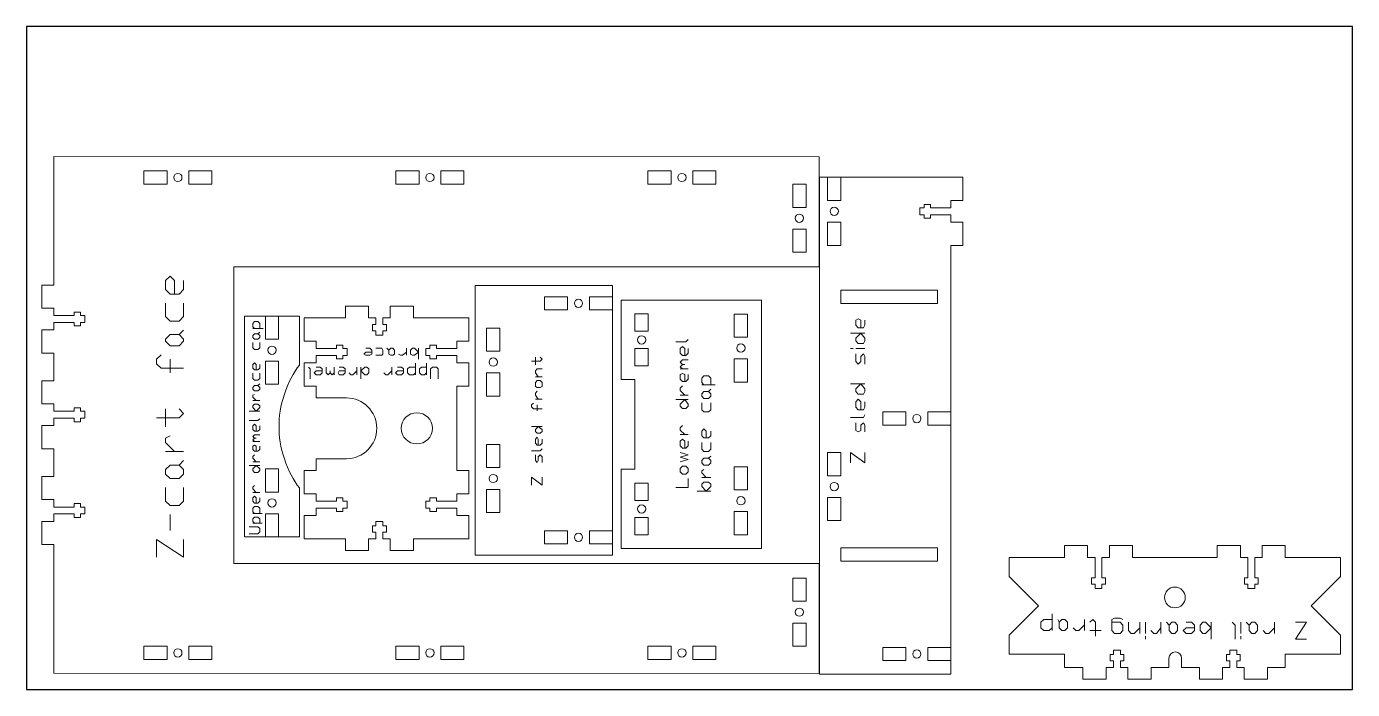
# Model space of a CAD drawing. Header units: inches. Extents: x -12 to 12, y -6 to 6.
import ezdxf

# ---------------------------------------------------------------- set-up
doc = ezdxf.new("R2010")
doc.units = ezdxf.units.IN
doc.layers.get('0').update_dxf_attribs({"linetype": 'CONTINUOUS', "lineweight": 25, "true_color": 0x000000})
doc.layers.add('CUT_SHEET_3', color=179, linetype='CONTINUOUS', true_color=0x131326)

# ---------------------------------------------------------------- blocks, each defined once
blk = doc.blocks.new('BORDER')
for p, q in [((24, 0), (0, 0)), ((0, 0), (0, -12)), ((24, -12), (24, 0)), ((0, -12), (24, -12))]:
    blk.add_line(p, q)
blk = doc.blocks.new('z_cart_plus')
at = {"layer": 'CUT_SHEET_3', "color": 3, "lineweight": 15, "true_color": 0x00ff00}
for p, q in [((0, 0), (2.328, 0)), ((1.983, 0), (1.983, 0)), ((2.328, 0), (2.328, 0.215)), ((2.328, 0.215), (2.748, 0.215)), ((2.748, 0.215), (2.748, 0)), ((2.748, 0), (2.882, 0)), ((2.882, 0), (2.882, -0.368)), ((3.008, -0.368), (3.008, 0)), ((3.008, 0), (3.141, 0)), ((3.141, 0), (3.141, 0.215)), ((3.141, 0.215), (3.561, 0.215)), ((3.561, 0.215), (3.561, 0)), ((3.561, 0), (4.061, 0)), ((4.061, 0), (4.061, 0.215)), ((4.061, 0.215), (4.481, 0.215)), ((4.481, 0.215), (4.481, 0)), ((4.481, 0), (4.614, 0)), ((4.614, 0), (4.614, -0.368)), ((4.74, -0.368), (4.74, 0)), ((4.74, 0), (4.874, 0)), ((4.874, 0), (4.874, 0.215)), ((4.874, 0.215), (5.294, 0.215)), ((5.294, 0.215), (5.294, 0)), ((5.294, 0), (5.793, 0)), ((5.793, 0), (5.793, 0.215)), ((5.793, 0.215), (6.213, 0.215)), ((6.213, 0.215), (6.213, 0)), ((6.213, 0), (6.347, 0)), ((6.347, 0), (6.347, -0.368)), ((6.473, -0.368), (6.473, 0)), ((6.473, 0), (6.607, 0)), ((6.607, 0), (6.607, 0.215)), ((6.607, 0.215), (7.026, 0.215)), ((7.026, 0.215), (7.026, 0)), ((7.026, 0), (9.355, 0)), ((-0.008, -13.856), (0, 0)), ((9.355, 0), (9.347, -13.856)), ((2.882, -0.368), (2.82, -0.368)), ((2.82, -0.368), (2.82, -0.486)), ((3.07, -0.368), (3.008, -0.368)), ((3.07, -0.486), (3.07, -0.368)), ((4.614, -0.368), (4.552, -0.368)), ((4.552, -0.368), (4.552, -0.486)), ((4.802, -0.368), (4.74, -0.368)), ((4.802, -0.486), (4.802, -0.368)), ((6.347, -0.368), (6.285, -0.368)), ((6.285, -0.368), (6.285, -0.486)), ((6.535, -0.368), (6.473, -0.368)), ((6.535, -0.486), (6.535, -0.368)), ((2.82, -0.486), (2.882, -0.486)), ((2.882, -0.486), (2.882, -0.564)), ((2.882, -0.564), (3.008, -0.564)), ((3.008, -0.564), (3.008, -0.486)), ((3.008, -0.486), (3.07, -0.486)), ((4.552, -0.486), (4.614, -0.486)), ((4.614, -0.486), (4.614, -0.564)), ((4.614, -0.564), (4.74, -0.564)), ((4.74, -0.564), (4.74, -0.486)), ((4.74, -0.486), (4.802, -0.486)), ((6.285, -0.486), (6.347, -0.486)), ((6.347, -0.486), (6.347, -0.564)), ((6.347, -0.564), (6.473, -0.564)), ((6.473, -0.564), (6.473, -0.486)), ((6.473, -0.486), (6.535, -0.486)), ((7.357, -3.258), (1.983, -3.258)), ((1.983, -3.258), (1.983, -13.856)), ((7.357, -13.856), (7.357, -3.258)), ((2.466, -3.451), (2.466, -4.449)), ((6.463, -3.451), (2.466, -3.451)), ((6.463, -4.449), (6.463, -3.451)), ((2.433, -5.279), (2.433, -4.533)), ((2.433, -4.533), (2.853, -4.533)), ((2.466, -4.449), (3.353, -4.449)), ((2.853, -4.533), (2.853, -4.748)), ((3.247, -4.748), (3.247, -4.533)), ((3.247, -4.533), (3.666, -4.533)), ((3.666, -4.533), (3.666, -4.748)), ((5.198, -4.748), (5.198, -4.533)), ((5.198, -4.533), (5.618, -4.533)), ((5.576, -4.449), (6.463, -4.449)), ((5.618, -4.533), (5.618, -4.748)), ((6.011, -4.748), (6.011, -4.533)), ((6.011, -4.533), (6.431, -4.533)), ((6.431, -4.533), (6.431, -5.279)), ((2.853, -4.748), (2.987, -4.748)), ((2.987, -4.748), (2.987, -5.116)), ((3.113, -5.116), (3.113, -4.748)), ((3.113, -4.748), (3.247, -4.748)), ((3.666, -4.748), (3.882, -4.748)), ((3.882, -4.748), (3.882, -5.297)), ((4.982, -5.297), (4.982, -4.748)), ((4.982, -4.748), (5.198, -4.748)), ((5.618, -4.748), (5.752, -4.748)), ((5.752, -4.748), (5.752, -5.116)), ((5.877, -5.116), (5.877, -4.748)), ((5.877, -4.748), (6.011, -4.748)), ((2.218, -5.699), (2.218, -5.279)), ((2.218, -5.279), (2.433, -5.279)), ((2.987, -5.116), (2.925, -5.116)), ((2.925, -5.116), (2.925, -5.234)), ((2.925, -5.234), (2.987, -5.234)), ((2.987, -5.234), (2.987, -5.312)), ((3.175, -5.116), (3.113, -5.116)), ((3.113, -5.312), (3.113, -5.234)), ((3.113, -5.234), (3.175, -5.234)), ((3.175, -5.234), (3.175, -5.116)), ((5.752, -5.116), (5.69, -5.116)), ((5.69, -5.116), (5.69, -5.234)), ((5.69, -5.234), (5.752, -5.234)), ((5.752, -5.234), (5.752, -5.312)), ((5.939, -5.116), (5.877, -5.116)), ((5.877, -5.312), (5.877, -5.234)), ((5.877, -5.234), (5.939, -5.234)), ((5.939, -5.234), (5.939, -5.116)), ((6.431, -5.279), (6.646, -5.279)), ((6.646, -5.279), (6.646, -5.699)), ((2.987, -5.312), (3.113, -5.312)), ((5.752, -5.312), (5.877, -5.312)), ((2.433, -5.699), (2.218, -5.699)), ((2.433, -5.832), (2.433, -5.699)), ((6.646, -5.699), (6.431, -5.699)), ((6.431, -5.699), (6.431, -5.832)), ((2.551, -5.832), (2.433, -5.832)), ((2.433, -6.092), (2.433, -5.958)), ((2.433, -5.958), (2.551, -5.958)), ((2.669, -5.77), (2.551, -5.77)), ((2.551, -5.77), (2.551, -5.832)), ((2.551, -5.958), (2.551, -6.02)), ((2.669, -5.832), (2.669, -5.77)), ((2.748, -5.832), (2.669, -5.832)), ((2.669, -6.02), (2.669, -5.958)), ((2.669, -5.958), (2.748, -5.958)), ((2.748, -5.958), (2.748, -5.832)), ((6.195, -5.832), (6.116, -5.832)), ((6.116, -5.832), (6.116, -5.958)), ((6.116, -5.958), (6.195, -5.958)), ((6.313, -5.77), (6.195, -5.77)), ((6.195, -5.77), (6.195, -5.832)), ((6.195, -5.958), (6.195, -6.02)), ((6.313, -5.832), (6.313, -5.77)), ((6.431, -5.832), (6.313, -5.832)), ((6.313, -6.02), (6.313, -5.958)), ((6.313, -5.958), (6.431, -5.958)), ((6.431, -5.958), (6.431, -6.092)), ((2.218, -6.512), (2.218, -6.092)), ((2.218, -6.092), (2.433, -6.092)), ((2.551, -6.02), (2.669, -6.02)), ((6.195, -6.02), (6.313, -6.02)), ((6.431, -6.092), (6.646, -6.092)), ((6.646, -6.092), (6.646, -6.512)), ((2.433, -6.512), (2.218, -6.512)), ((2.433, -7.511), (2.433, -6.512)), ((6.646, -6.512), (6.431, -6.512)), ((6.431, -6.512), (6.431, -7.511)), ((2.987, -6.81), (2.925, -6.81)), ((2.925, -6.81), (2.925, -6.928)), ((2.925, -6.928), (2.987, -6.928)), ((3.113, -6.732), (2.987, -6.732)), ((2.987, -6.732), (2.987, -6.81)), ((2.987, -6.928), (2.987, -7.296)), ((3.113, -6.81), (3.113, -6.732)), ((3.175, -6.81), (3.113, -6.81)), ((3.113, -7.296), (3.113, -6.928)), ((3.113, -6.928), (3.175, -6.928)), ((3.175, -6.928), (3.175, -6.81)), ((5.752, -6.81), (5.69, -6.81)), ((5.69, -6.81), (5.69, -6.928)), ((5.69, -6.928), (5.752, -6.928)), ((5.877, -6.732), (5.752, -6.732)), ((5.752, -6.732), (5.752, -6.81)), ((5.752, -6.928), (5.752, -7.296)), ((5.877, -6.81), (5.877, -6.732)), ((5.939, -6.81), (5.877, -6.81)), ((5.877, -7.296), (5.877, -6.928)), ((5.877, -6.928), (5.939, -6.928)), ((5.939, -6.928), (5.939, -6.81)), ((2.987, -7.296), (2.853, -7.296)), ((2.853, -7.296), (2.853, -7.511)), ((3.247, -7.296), (3.113, -7.296)), ((3.247, -7.511), (3.247, -7.296)), ((5.198, -7.296), (3.666, -7.296)), ((3.666, -7.296), (3.666, -7.511)), ((5.198, -7.511), (5.198, -7.296)), ((5.752, -7.296), (5.618, -7.296)), ((5.618, -7.296), (5.618, -7.511)), ((6.011, -7.296), (5.877, -7.296)), ((6.011, -7.511), (6.011, -7.296)), ((2.139, -10.115), (2.139, -7.63)), ((2.139, -7.63), (7.016, -7.63)), ((2.853, -7.511), (2.433, -7.511)), ((3.666, -7.511), (3.247, -7.511)), ((5.618, -7.511), (5.198, -7.511)), ((6.431, -7.511), (6.011, -7.511)), ((7.016, -7.63), (7.016, -10.115)), ((7.016, -10.115), (2.139, -10.115)), ((3.692, -10.27), (2.254, -10.27)), ((2.254, -10.27), (2.254, -10.519)), ((3.692, -10.519), (3.692, -10.27)), ((6.752, -10.27), (5.314, -10.27)), ((5.314, -10.27), (5.314, -10.519)), ((6.752, -10.52), (6.752, -10.27)), ((2.254, -10.519), (2.254, -10.759)), ((5.314, -10.519), (3.692, -10.519)), ((6.752, -10.759), (6.752, -10.52)), ((2.254, -10.759), (2.254, -12.808)), ((6.752, -12.808), (6.752, -10.759)), ((2.254, -12.808), (6.752, -12.808)), ((1.983, -13.856), (-0.008, -13.856)), ((9.347, -13.856), (7.357, -13.856))]:
    blk.add_line(p, q, dxfattribs=at)
at = {"layer": 'CUT_SHEET_3', "color": 1, "lineweight": 15, "true_color": 0xff0000}
for p, q in [((0.247, -1.63), (0.487, -1.63)), ((0.247, -2.05), (0.247, -1.63)), ((0.487, -1.63), (0.487, -2.05)), ((9.092, -1.63), (8.852, -1.63)), ((8.852, -1.63), (8.852, -2.05)), ((9.092, -2.05), (9.092, -1.63)), ((0.487, -2.05), (0.247, -2.05)), ((8.852, -2.05), (9.092, -2.05)), ((0.247, -2.443), (0.487, -2.443)), ((0.247, -2.863), (0.247, -2.443)), ((0.487, -2.443), (0.487, -2.863)), ((9.092, -2.443), (8.852, -2.443)), ((8.852, -2.443), (8.852, -2.863)), ((9.092, -2.863), (9.092, -2.443)), ((0.487, -2.863), (0.247, -2.863)), ((8.852, -2.863), (9.092, -2.863)), ((2.466, -3.83), (2.886, -3.83)), ((2.466, -4.07), (2.466, -3.83)), ((2.886, -3.83), (2.886, -4.07)), ((3.279, -3.83), (3.699, -3.83)), ((3.279, -4.07), (3.279, -3.83)), ((3.699, -3.83), (3.699, -4.07)), ((5.23, -3.83), (5.649, -3.83)), ((5.23, -4.07), (5.23, -3.83)), ((5.649, -3.83), (5.649, -4.07)), ((6.043, -3.83), (6.463, -3.83)), ((6.043, -4.07), (6.043, -3.83)), ((6.463, -3.83), (6.463, -4.07)), ((2.886, -4.07), (2.466, -4.07)), ((3.699, -4.07), (3.279, -4.07)), ((5.649, -4.07), (5.23, -4.07)), ((6.463, -4.07), (6.043, -4.07)), ((0.487, -6.192), (0.247, -6.192)), ((0.247, -6.192), (0.247, -6.611)), ((0.487, -6.611), (0.487, -6.192)), ((8.852, -6.611), (8.852, -6.192)), ((8.852, -6.192), (9.092, -6.192)), ((9.092, -6.192), (9.092, -6.611)), ((4.432, -6.29), (4.432, -6.29)), ((0.247, -6.611), (0.487, -6.611)), ((4.15, -6.572), (4.15, -6.572)), ((9.092, -6.611), (8.852, -6.611)), ((4.432, -6.854), (4.432, -6.854)), ((0.487, -7.005), (0.247, -7.005)), ((0.247, -7.005), (0.247, -7.425)), ((0.487, -7.425), (0.487, -7.005)), ((8.852, -7.425), (8.852, -7.005)), ((8.852, -7.005), (9.092, -7.005)), ((9.092, -7.005), (9.092, -7.425)), ((0.247, -7.425), (0.487, -7.425)), ((9.092, -7.425), (8.852, -7.425)), ((2.907, -8.075), (2.907, -7.835)), ((2.907, -7.835), (3.327, -7.835)), ((3.327, -7.835), (3.327, -8.075)), ((3.721, -8.075), (3.721, -7.835)), ((3.721, -7.835), (4.14, -7.835)), ((4.14, -7.835), (4.14, -8.075)), ((5.014, -8.075), (5.014, -7.835)), ((5.014, -7.835), (5.434, -7.835)), ((5.434, -7.835), (5.434, -8.075)), ((5.828, -8.075), (5.828, -7.835)), ((5.828, -7.835), (6.247, -7.835)), ((6.247, -7.835), (6.247, -8.075)), ((3.327, -8.075), (2.907, -8.075)), ((4.14, -8.075), (3.721, -8.075)), ((5.434, -8.075), (5.014, -8.075)), ((6.247, -8.075), (5.828, -8.075)), ((2.339, -9.301), (2.339, -8.881)), ((2.339, -8.881), (2.579, -8.881)), ((2.579, -8.881), (2.579, -9.301)), ((6.576, -9.301), (6.576, -8.881)), ((6.576, -8.881), (6.815, -8.881)), ((6.815, -8.881), (6.815, -9.301)), ((2.579, -9.301), (2.339, -9.301)), ((6.815, -9.301), (6.576, -9.301)), ((2.339, -10.114), (2.339, -9.694)), ((2.339, -9.694), (2.579, -9.694)), ((2.579, -9.694), (2.579, -10.114)), ((6.576, -10.114), (6.576, -9.694)), ((6.576, -9.694), (6.815, -9.694)), ((6.815, -9.694), (6.815, -10.114)), ((2.579, -10.114), (2.339, -10.114)), ((6.815, -10.114), (6.576, -10.114)), ((0.487, -10.753), (0.247, -10.753)), ((0.247, -10.753), (0.247, -11.173)), ((0.487, -11.173), (0.487, -10.753)), ((8.852, -11.173), (8.852, -10.753)), ((8.852, -10.753), (9.092, -10.753)), ((9.092, -10.753), (9.092, -11.173)), ((0.247, -11.173), (0.487, -11.173)), ((9.092, -11.173), (8.852, -11.173)), ((0.487, -11.566), (0.247, -11.566)), ((0.247, -11.566), (0.247, -11.986)), ((0.487, -11.986), (0.487, -11.566)), ((8.852, -11.986), (8.852, -11.566)), ((8.852, -11.566), (9.092, -11.566)), ((9.092, -11.566), (9.092, -11.986)), ((0.247, -11.986), (0.487, -11.986)), ((9.092, -11.986), (8.852, -11.986)), ((2.505, -12.318), (2.925, -12.318)), ((2.505, -12.558), (2.505, -12.318)), ((2.925, -12.318), (2.925, -12.558)), ((3.318, -12.318), (3.738, -12.318)), ((3.318, -12.558), (3.318, -12.318)), ((3.738, -12.318), (3.738, -12.558)), ((5.268, -12.318), (5.688, -12.318)), ((5.268, -12.558), (5.268, -12.318)), ((5.688, -12.318), (5.688, -12.558)), ((6.081, -12.318), (6.501, -12.318)), ((6.081, -12.558), (6.081, -12.318)), ((6.501, -12.318), (6.501, -12.558)), ((2.925, -12.558), (2.505, -12.558)), ((3.738, -12.558), (3.318, -12.558)), ((5.688, -12.558), (5.268, -12.558)), ((6.501, -12.558), (6.081, -12.558)), ((0.488, -13.616), (0.488, -13.376)), ((0.488, -13.376), (0.908, -13.376)), ((0.908, -13.376), (0.908, -13.616)), ((1.301, -13.616), (1.301, -13.376)), ((1.301, -13.376), (1.721, -13.376)), ((1.721, -13.376), (1.721, -13.616)), ((8.038, -13.376), (7.618, -13.376)), ((7.618, -13.376), (7.618, -13.616)), ((8.038, -13.616), (8.038, -13.376)), ((8.851, -13.376), (8.431, -13.376)), ((8.431, -13.376), (8.431, -13.616)), ((8.851, -13.616), (8.851, -13.376)), ((0.908, -13.616), (0.488, -13.616)), ((1.721, -13.616), (1.301, -13.616)), ((7.618, -13.616), (8.038, -13.616)), ((8.431, -13.616), (8.851, -13.616))]:
    blk.add_line(p, q, dxfattribs=at)
at = {"layer": 'CUT_SHEET_3', "color": 7, "lineweight": 15, "true_color": 0xffffff}
for p, q in [((2.097, -1.861), (2.422, -1.861)), ((2.422, -1.861), (2.097, -2.35)), ((4.622, -1.861), (4.622, -2.269)), ((5.599, -1.861), (5.518, -1.943)), ((5.681, -1.861), (5.599, -1.861)), ((5.762, -1.943), (5.681, -1.861)), ((2.585, -2.106), (2.871, -2.106)), ((3.115, -2.024), (3.033, -2.106)), ((3.033, -2.106), (3.033, -2.269)), ((3.359, -2.024), (3.115, -2.024)), ((3.522, -2.106), (3.604, -2.024)), ((3.522, -2.269), (3.522, -2.106)), ((3.604, -2.024), (3.685, -2.024)), ((3.685, -2.024), (3.766, -2.106)), ((3.766, -2.106), (3.766, -2.269)), ((4.011, -2.187), (4.174, -2.024)), ((4.011, -2.35), (4.011, -2.024)), ((4.174, -2.024), (4.255, -2.024)), ((4.255, -2.024), (4.296, -2.106)), ((4.459, -2.024), (4.785, -2.024)), ((5.436, -2.106), (5.681, -2.106)), ((5.518, -1.943), (5.518, -2.35)), ((5.925, -2.106), (6.007, -2.024)), ((5.925, -2.269), (5.925, -2.106)), ((6.007, -2.024), (6.047, -2.024)), ((6.047, -2.024), (6.129, -2.106)), ((6.129, -2.106), (6.129, -2.269)), ((6.454, -2.024), (6.373, -2.106)), ((6.373, -2.106), (6.373, -2.269)), ((6.699, -2.024), (6.454, -2.024)), ((6.943, -2.024), (6.862, -2.106)), ((6.862, -2.106), (6.862, -2.269)), ((7.106, -2.024), (6.943, -2.024)), ((7.188, -2.106), (7.106, -2.024)), ((7.106, -2.187), (7.188, -2.106)), ((2.097, -2.35), (2.422, -2.35)), ((3.033, -2.269), (3.115, -2.35)), ((3.115, -2.35), (3.359, -2.35)), ((3.604, -2.35), (3.522, -2.269)), ((3.685, -2.35), (3.604, -2.35)), ((3.766, -2.269), (3.685, -2.35)), ((3.766, -2.269), (3.848, -2.35)), ((4.622, -2.269), (4.703, -2.35)), ((4.703, -2.35), (4.785, -2.269)), ((6.007, -2.35), (5.925, -2.269)), ((6.047, -2.35), (6.007, -2.35)), ((6.129, -2.269), (6.047, -2.35)), ((6.129, -2.269), (6.21, -2.35)), ((6.373, -2.269), (6.454, -2.35)), ((6.454, -2.35), (6.699, -2.35)), ((6.862, -2.187), (7.106, -2.187)), ((6.862, -2.269), (6.943, -2.35)), ((6.943, -2.35), (7.106, -2.35)), ((2.525, -3.537), (2.525, -3.696)), ((2.651, -3.696), (2.651, -3.537)), ((3.762, -3.537), (3.762, -3.728)), ((4.571, -3.537), (4.571, -3.696)), ((4.745, -3.728), (4.745, -3.537)), ((2.525, -3.696), (2.556, -3.728)), ((2.556, -3.728), (2.62, -3.728)), ((2.62, -3.728), (2.651, -3.696)), ((2.715, -3.632), (2.747, -3.601)), ((2.715, -3.775), (2.715, -3.601)), ((2.794, -3.728), (2.715, -3.728)), ((2.747, -3.601), (2.794, -3.601)), ((2.794, -3.601), (2.826, -3.632)), ((2.826, -3.696), (2.794, -3.728)), ((2.826, -3.632), (2.826, -3.696)), ((2.889, -3.632), (2.921, -3.601)), ((2.889, -3.775), (2.889, -3.601)), ((2.985, -3.728), (2.889, -3.728)), ((2.921, -3.601), (2.985, -3.601)), ((2.985, -3.601), (3.016, -3.632)), ((3.016, -3.696), (2.985, -3.728)), ((3.016, -3.632), (3.016, -3.696)), ((3.112, -3.601), (3.08, -3.632)), ((3.08, -3.632), (3.08, -3.696)), ((3.08, -3.664), (3.175, -3.664)), ((3.08, -3.696), (3.112, -3.728)), ((3.175, -3.601), (3.112, -3.601)), ((3.112, -3.728), (3.175, -3.728)), ((3.207, -3.632), (3.175, -3.601)), ((3.175, -3.664), (3.207, -3.632)), ((3.27, -3.664), (3.334, -3.601)), ((3.27, -3.728), (3.27, -3.601)), ((3.334, -3.601), (3.365, -3.601)), ((3.365, -3.601), (3.397, -3.632)), ((3.635, -3.632), (3.667, -3.601)), ((3.635, -3.696), (3.635, -3.632)), ((3.667, -3.728), (3.635, -3.696)), ((3.667, -3.601), (3.699, -3.601)), ((3.699, -3.728), (3.667, -3.728)), ((3.699, -3.601), (3.762, -3.664)), ((3.762, -3.664), (3.699, -3.728)), ((3.826, -3.664), (3.889, -3.601)), ((3.826, -3.728), (3.826, -3.601)), ((3.889, -3.601), (3.921, -3.601)), ((3.921, -3.601), (3.953, -3.632)), ((4.048, -3.601), (4.016, -3.632)), ((4.016, -3.632), (4.016, -3.696)), ((4.016, -3.664), (4.111, -3.664)), ((4.016, -3.696), (4.048, -3.728)), ((4.111, -3.601), (4.048, -3.601)), ((4.048, -3.728), (4.111, -3.728)), ((4.127, -3.632), (4.111, -3.601)), ((4.111, -3.664), (4.127, -3.632)), ((4.191, -3.632), (4.222, -3.601)), ((4.191, -3.728), (4.191, -3.601)), ((4.222, -3.601), (4.254, -3.632)), ((4.254, -3.632), (4.286, -3.601)), ((4.254, -3.632), (4.254, -3.664)), ((4.286, -3.601), (4.317, -3.632)), ((4.317, -3.632), (4.317, -3.728)), ((4.413, -3.601), (4.381, -3.632)), ((4.381, -3.632), (4.381, -3.696)), ((4.381, -3.664), (4.476, -3.664)), ((4.381, -3.696), (4.413, -3.728)), ((4.476, -3.601), (4.413, -3.601)), ((4.413, -3.728), (4.476, -3.728)), ((4.508, -3.632), (4.476, -3.601)), ((4.476, -3.664), (4.508, -3.632)), ((4.571, -3.696), (4.603, -3.728)), ((4.745, -3.664), (4.809, -3.601)), ((4.809, -3.728), (4.745, -3.664)), ((4.809, -3.601), (4.841, -3.601)), ((4.841, -3.728), (4.809, -3.728)), ((4.841, -3.601), (4.872, -3.632)), ((4.872, -3.696), (4.841, -3.728)), ((4.872, -3.632), (4.872, -3.696)), ((4.936, -3.664), (4.999, -3.601)), ((4.936, -3.728), (4.936, -3.601)), ((4.999, -3.601), (5.031, -3.601)), ((5.031, -3.601), (5.047, -3.632)), ((5.11, -3.632), (5.142, -3.601)), ((5.11, -3.696), (5.11, -3.632)), ((5.142, -3.728), (5.11, -3.696)), ((5.142, -3.601), (5.174, -3.601)), ((5.174, -3.728), (5.142, -3.728)), ((5.174, -3.601), (5.205, -3.632)), ((5.205, -3.696), (5.174, -3.728)), ((5.205, -3.632), (5.205, -3.696)), ((5.205, -3.696), (5.237, -3.728)), ((5.332, -3.601), (5.301, -3.632)), ((5.301, -3.632), (5.301, -3.696)), ((5.301, -3.696), (5.332, -3.728)), ((5.428, -3.601), (5.332, -3.601)), ((5.332, -3.728), (5.428, -3.728)), ((5.523, -3.601), (5.491, -3.632)), ((5.491, -3.632), (5.491, -3.696)), ((5.491, -3.664), (5.586, -3.664)), ((5.491, -3.696), (5.523, -3.728)), ((5.586, -3.601), (5.523, -3.601)), ((5.523, -3.728), (5.586, -3.728)), ((5.618, -3.632), (5.586, -3.601)), ((5.586, -3.664), (5.618, -3.632)), ((5.888, -3.601), (5.856, -3.632)), ((5.856, -3.632), (5.856, -3.696)), ((5.856, -3.696), (5.888, -3.728)), ((5.983, -3.601), (5.888, -3.601)), ((5.888, -3.728), (5.983, -3.728)), ((6.046, -3.632), (6.078, -3.601)), ((6.046, -3.696), (6.046, -3.632)), ((6.078, -3.728), (6.046, -3.696)), ((6.078, -3.601), (6.11, -3.601)), ((6.11, -3.728), (6.078, -3.728)), ((6.11, -3.601), (6.142, -3.632)), ((6.142, -3.696), (6.11, -3.728)), ((6.142, -3.632), (6.142, -3.696)), ((6.142, -3.696), (6.173, -3.728)), ((6.237, -3.632), (6.268, -3.601)), ((6.237, -3.791), (6.237, -3.601)), ((6.332, -3.728), (6.237, -3.728)), ((6.268, -3.601), (6.332, -3.601)), ((6.332, -3.601), (6.364, -3.632)), ((6.364, -3.696), (6.332, -3.728)), ((6.364, -3.632), (6.364, -3.696)), ((5.326, -4.644), (5.506, -4.644)), ((5.434, -4.716), (5.398, -4.752)), ((5.398, -4.752), (5.398, -4.824)), ((5.47, -4.752), (5.434, -4.716)), ((5.47, -4.86), (5.47, -4.752)), ((5.506, -4.644), (5.541, -4.608)), ((5.541, -4.824), (5.541, -4.752)), ((5.398, -4.824), (5.434, -4.86)), ((5.398, -4.968), (5.434, -4.932)), ((5.434, -5.003), (5.398, -4.968)), ((5.398, -5.039), (5.434, -5.003)), ((5.434, -5.075), (5.398, -5.039)), ((5.434, -4.86), (5.506, -4.86)), ((5.434, -4.932), (5.541, -4.932)), ((5.434, -5.003), (5.47, -5.003)), ((5.506, -4.86), (5.541, -4.824)), ((5.541, -5.075), (5.398, -5.075)), ((5.434, -5.147), (5.398, -5.165)), ((5.398, -5.165), (5.398, -5.237)), ((5.398, -5.237), (5.434, -5.273)), ((5.47, -5.165), (5.434, -5.147)), ((5.434, -5.273), (5.506, -5.273)), ((5.47, -5.273), (5.47, -5.165)), ((5.506, -5.273), (5.541, -5.237)), ((5.541, -5.237), (5.541, -5.165)), ((5.398, -5.38), (5.434, -5.345)), ((5.398, -5.416), (5.398, -5.38)), ((5.47, -5.488), (5.398, -5.416)), ((5.541, -5.488), (5.398, -5.488)), ((5.326, -5.56), (5.541, -5.56)), ((5.398, -5.632), (5.47, -5.56)), ((5.398, -5.668), (5.398, -5.632)), ((5.434, -5.704), (5.398, -5.668)), ((5.506, -5.704), (5.434, -5.704)), ((5.47, -5.56), (5.541, -5.632)), ((5.541, -5.668), (5.506, -5.704)), ((5.541, -5.632), (5.541, -5.668)), ((5.775, -5.614), (5.757, -5.65)), ((5.757, -5.65), (5.757, -5.722)), ((5.757, -5.722), (5.775, -5.758)), ((5.811, -5.65), (5.775, -5.614)), ((5.775, -5.758), (5.847, -5.758)), ((5.811, -5.758), (5.811, -5.65)), ((5.847, -5.758), (5.883, -5.722)), ((5.883, -5.722), (5.883, -5.65)), ((5.398, -6.009), (5.434, -5.973)), ((5.757, -5.829), (5.757, -5.937)), ((5.757, -5.937), (5.775, -5.955)), ((5.775, -5.955), (5.847, -5.955)), ((5.847, -5.955), (5.883, -5.937)), ((5.883, -5.937), (5.883, -5.829)), ((5.398, -6.045), (5.398, -6.009)), ((5.47, -6.117), (5.398, -6.045)), ((5.541, -6.117), (5.398, -6.117)), ((5.434, -6.188), (5.398, -6.224)), ((5.398, -6.224), (5.398, -6.296)), ((5.47, -6.224), (5.434, -6.188)), ((5.47, -6.332), (5.47, -6.224)), ((5.541, -6.296), (5.541, -6.224)), ((5.757, -6.099), (5.775, -6.063)), ((5.757, -6.135), (5.757, -6.099)), ((5.775, -6.17), (5.757, -6.135)), ((5.775, -6.063), (5.847, -6.063)), ((5.847, -6.17), (5.775, -6.17)), ((5.847, -6.063), (5.883, -6.027)), ((5.847, -6.063), (5.883, -6.099)), ((5.883, -6.135), (5.847, -6.17)), ((5.883, -6.099), (5.883, -6.135)), ((5.398, -6.296), (5.434, -6.332)), ((5.398, -6.44), (5.434, -6.404)), ((5.398, -6.512), (5.398, -6.44)), ((5.434, -6.332), (5.506, -6.332)), ((5.434, -6.404), (5.506, -6.404)), ((5.506, -6.332), (5.541, -6.296)), ((5.506, -6.404), (5.541, -6.44)), ((5.541, -6.44), (5.541, -6.548)), ((5.757, -6.278), (5.775, -6.242)), ((5.757, -6.314), (5.757, -6.278)), ((5.811, -6.386), (5.757, -6.314)), ((5.883, -6.386), (5.757, -6.386)), ((5.757, -6.494), (5.775, -6.458)), ((5.775, -6.458), (5.847, -6.458)), ((5.847, -6.458), (5.883, -6.494)), ((5.434, -6.548), (5.398, -6.512)), ((5.613, -6.548), (5.398, -6.548)), ((5.398, -6.655), (5.434, -6.619)), ((5.398, -6.709), (5.398, -6.655)), ((5.434, -6.745), (5.398, -6.709)), ((5.434, -6.619), (5.506, -6.619)), ((5.506, -6.619), (5.541, -6.655)), ((5.541, -6.655), (5.541, -6.745)), ((5.883, -6.601), (5.685, -6.601)), ((5.757, -6.53), (5.757, -6.494)), ((5.811, -6.601), (5.757, -6.53)), ((5.883, -6.53), (5.811, -6.601)), ((5.883, -6.494), (5.883, -6.53)), ((5.506, -6.817), (5.326, -6.817)), ((5.613, -6.745), (5.398, -6.745)), ((5.541, -6.853), (5.506, -6.817)), ((5.506, -6.96), (5.541, -6.925)), ((5.541, -6.925), (5.541, -6.853)), ((5.326, -6.96), (5.506, -6.96)), ((3.406, -8.646), (3.547, -8.646)), ((3.547, -8.646), (3.406, -8.841)), ((3.406, -8.841), (3.547, -8.841)), ((3.812, -8.752), (3.847, -8.717)), ((3.847, -8.77), (3.812, -8.752)), ((3.812, -8.841), (3.918, -8.841)), ((3.847, -8.717), (3.953, -8.717)), ((3.918, -8.77), (3.847, -8.77)), ((3.953, -8.805), (3.918, -8.77)), ((3.918, -8.841), (3.953, -8.805)), ((4.024, -8.646), (4.024, -8.805)), ((4.024, -8.805), (4.059, -8.841)), ((4.165, -8.717), (4.13, -8.752)), ((4.13, -8.752), (4.13, -8.805)), ((4.13, -8.77), (4.236, -8.77)), ((4.13, -8.805), (4.165, -8.841)), ((4.236, -8.717), (4.165, -8.717)), ((4.165, -8.841), (4.236, -8.841)), ((4.271, -8.752), (4.236, -8.717)), ((4.236, -8.77), (4.271, -8.752)), ((4.342, -8.752), (4.377, -8.717)), ((4.342, -8.805), (4.342, -8.752)), ((4.377, -8.841), (4.342, -8.805)), ((4.377, -8.717), (4.413, -8.717)), ((4.413, -8.841), (4.377, -8.841)), ((4.413, -8.717), (4.466, -8.77)), ((4.466, -8.77), (4.413, -8.841)), ((4.466, -8.646), (4.466, -8.841)), ((4.749, -8.752), (4.855, -8.752)), ((4.819, -8.646), (4.784, -8.682)), ((4.784, -8.682), (4.784, -8.841)), ((4.855, -8.646), (4.819, -8.646)), ((4.89, -8.682), (4.855, -8.646)), ((4.961, -8.77), (5.031, -8.717)), ((4.961, -8.841), (4.961, -8.717)), ((5.031, -8.717), (5.067, -8.717)), ((5.067, -8.717), (5.102, -8.752)), ((5.173, -8.752), (5.19, -8.717)), ((5.173, -8.805), (5.173, -8.752)), ((5.19, -8.841), (5.173, -8.805)), ((5.19, -8.717), (5.261, -8.717)), ((5.261, -8.841), (5.19, -8.841)), ((5.261, -8.717), (5.296, -8.752)), ((5.296, -8.805), (5.261, -8.841)), ((5.296, -8.752), (5.296, -8.805)), ((5.367, -8.77), (5.438, -8.717)), ((5.367, -8.841), (5.367, -8.717)), ((5.438, -8.717), (5.473, -8.717)), ((5.473, -8.717), (5.508, -8.752)), ((5.508, -8.752), (5.508, -8.841)), ((5.579, -8.717), (5.72, -8.717)), ((5.65, -8.646), (5.65, -8.805)), ((5.65, -8.805), (5.685, -8.841)), ((5.685, -8.841), (5.72, -8.805)), ((3.358, -11.257), (3.358, -11.482)), ((4.954, -11.257), (4.954, -11.482)), ((5.997, -11.257), (5.997, -11.441)), ((3.358, -11.482), (3.521, -11.482)), ((3.603, -11.38), (3.644, -11.339)), ((3.603, -11.441), (3.603, -11.38)), ((3.644, -11.482), (3.603, -11.441)), ((3.644, -11.339), (3.706, -11.339)), ((3.706, -11.482), (3.644, -11.482)), ((3.706, -11.339), (3.746, -11.38)), ((3.746, -11.441), (3.706, -11.482)), ((3.746, -11.38), (3.746, -11.441)), ((3.828, -11.339), (3.869, -11.482)), ((3.869, -11.482), (3.91, -11.339)), ((3.91, -11.339), (3.951, -11.482)), ((3.951, -11.482), (3.992, -11.339)), ((4.115, -11.339), (4.074, -11.38)), ((4.074, -11.38), (4.074, -11.441)), ((4.074, -11.421), (4.197, -11.421)), ((4.074, -11.441), (4.115, -11.482)), ((4.197, -11.339), (4.115, -11.339)), ((4.115, -11.482), (4.197, -11.482)), ((4.237, -11.38), (4.197, -11.339)), ((4.197, -11.421), (4.237, -11.38)), ((4.319, -11.421), (4.401, -11.339)), ((4.319, -11.482), (4.319, -11.339)), ((4.401, -11.339), (4.442, -11.339)), ((4.442, -11.339), (4.483, -11.38)), ((4.79, -11.38), (4.831, -11.339)), ((4.79, -11.441), (4.79, -11.38)), ((4.831, -11.482), (4.79, -11.441)), ((4.831, -11.339), (4.872, -11.339)), ((4.872, -11.482), (4.831, -11.482)), ((4.872, -11.339), (4.954, -11.421)), ((4.954, -11.421), (4.872, -11.482)), ((5.035, -11.421), (5.117, -11.339)), ((5.035, -11.482), (5.035, -11.339)), ((5.117, -11.339), (5.158, -11.339)), ((5.158, -11.339), (5.199, -11.38)), ((5.322, -11.339), (5.281, -11.38)), ((5.281, -11.38), (5.281, -11.441)), ((5.281, -11.421), (5.404, -11.421)), ((5.281, -11.441), (5.322, -11.482)), ((5.404, -11.339), (5.322, -11.339)), ((5.322, -11.482), (5.404, -11.482)), ((5.424, -11.38), (5.404, -11.339)), ((5.404, -11.421), (5.424, -11.38)), ((5.506, -11.38), (5.547, -11.339)), ((5.506, -11.482), (5.506, -11.339)), ((5.547, -11.339), (5.588, -11.38)), ((5.588, -11.38), (5.629, -11.339)), ((5.588, -11.38), (5.588, -11.421)), ((5.629, -11.339), (5.67, -11.38)), ((5.67, -11.38), (5.67, -11.482)), ((5.792, -11.339), (5.751, -11.38)), ((5.751, -11.38), (5.751, -11.441)), ((5.751, -11.421), (5.874, -11.421)), ((5.751, -11.441), (5.792, -11.482)), ((5.874, -11.339), (5.792, -11.339)), ((5.792, -11.482), (5.874, -11.482)), ((5.915, -11.38), (5.874, -11.339)), ((5.874, -11.421), (5.915, -11.38)), ((5.997, -11.441), (6.038, -11.482)), ((3.296, -11.891), (3.296, -11.646)), ((3.296, -11.81), (3.378, -11.728)), ((3.378, -11.728), (3.419, -11.728)), ((3.419, -11.728), (3.46, -11.769)), ((3.542, -11.81), (3.624, -11.728)), ((3.542, -11.891), (3.542, -11.728)), ((3.624, -11.728), (3.665, -11.728)), ((3.665, -11.728), (3.685, -11.769)), ((3.767, -11.769), (3.808, -11.728)), ((3.808, -11.728), (3.849, -11.728)), ((3.849, -11.728), (3.89, -11.769)), ((4.053, -11.728), (4.012, -11.769)), ((4.176, -11.728), (4.053, -11.728)), ((4.299, -11.728), (4.258, -11.769)), ((4.381, -11.728), (4.299, -11.728)), ((4.422, -11.769), (4.381, -11.728)), ((4.769, -11.728), (4.728, -11.769)), ((4.892, -11.728), (4.769, -11.728)), ((4.974, -11.769), (5.015, -11.728)), ((5.015, -11.728), (5.056, -11.728)), ((5.056, -11.728), (5.097, -11.769)), ((5.219, -11.769), (5.26, -11.728)), ((5.219, -11.973), (5.219, -11.728)), ((5.26, -11.728), (5.342, -11.728)), ((5.342, -11.728), (5.383, -11.769)), ((3.378, -11.891), (3.296, -11.81)), ((3.419, -11.891), (3.378, -11.891)), ((3.46, -11.851), (3.419, -11.891)), ((3.46, -11.769), (3.46, -11.851)), ((3.767, -11.851), (3.767, -11.769)), ((3.808, -11.891), (3.767, -11.851)), ((3.849, -11.891), (3.808, -11.891)), ((3.89, -11.851), (3.849, -11.891)), ((3.89, -11.769), (3.89, -11.851)), ((3.89, -11.851), (3.931, -11.891)), ((4.012, -11.769), (4.012, -11.851)), ((4.012, -11.851), (4.053, -11.891)), ((4.053, -11.891), (4.176, -11.891)), ((4.258, -11.769), (4.258, -11.851)), ((4.258, -11.81), (4.381, -11.81)), ((4.258, -11.851), (4.299, -11.891)), ((4.299, -11.891), (4.381, -11.891)), ((4.381, -11.81), (4.422, -11.769)), ((4.728, -11.769), (4.728, -11.851)), ((4.728, -11.851), (4.769, -11.891)), ((4.769, -11.891), (4.892, -11.891)), ((4.974, -11.851), (4.974, -11.769)), ((5.015, -11.891), (4.974, -11.851)), ((5.056, -11.891), (5.015, -11.891)), ((5.097, -11.851), (5.056, -11.891)), ((5.097, -11.769), (5.097, -11.851)), ((5.097, -11.851), (5.138, -11.891)), ((5.342, -11.891), (5.219, -11.891)), ((5.383, -11.851), (5.342, -11.891)), ((5.383, -11.769), (5.383, -11.851))]:
    blk.add_line(p, q, dxfattribs=at)
at = {"layer": 'CUT_SHEET_3', "color": 240, "lineweight": 15, "true_color": 0xff003f}
for p, q in [((2.818, -10.519), (2.504, -10.519)), ((2.504, -10.519), (2.504, -10.759)), ((2.818, -10.759), (2.818, -10.519)), ((3.442, -10.519), (3.128, -10.519)), ((3.128, -10.519), (3.128, -10.759)), ((3.442, -10.759), (3.442, -10.519)), ((5.564, -10.519), (5.878, -10.519)), ((5.564, -10.759), (5.564, -10.519)), ((5.878, -10.519), (5.878, -10.759)), ((6.188, -10.519), (6.502, -10.519)), ((6.188, -10.759), (6.188, -10.519)), ((6.502, -10.519), (6.502, -10.759)), ((2.504, -10.759), (2.818, -10.759)), ((2.973, -10.715), (2.973, -10.715)), ((3.128, -10.759), (3.442, -10.759)), ((5.878, -10.759), (5.564, -10.759)), ((6.033, -10.565), (6.033, -10.565)), ((6.108, -10.64), (6.108, -10.64)), ((6.502, -10.759), (6.188, -10.759))]:
    blk.add_line(p, q, dxfattribs=at)
at = {"layer": 'CUT_SHEET_3', "color": 1, "lineweight": 15, "true_color": 0xff0000}
for points in [[(0.367, -2.171), (0.326, -2.171), (0.292, -2.205), (0.292, -2.246)], [(0.292, -2.246), (0.292, -2.288), (0.326, -2.321), (0.367, -2.321)], [(0.442, -2.246), (0.442, -2.205), (0.408, -2.171), (0.367, -2.171)], [(0.367, -2.321), (0.408, -2.321), (0.442, -2.288), (0.442, -2.246)], [(8.972, -2.171), (8.931, -2.171), (8.897, -2.205), (8.897, -2.246)], [(8.897, -2.246), (8.897, -2.288), (8.931, -2.321), (8.972, -2.321)], [(9.047, -2.246), (9.047, -2.205), (9.014, -2.171), (8.972, -2.171)], [(8.972, -2.321), (9.014, -2.321), (9.047, -2.288), (9.047, -2.246)], [(3.083, -3.875), (3.041, -3.875), (3.008, -3.909), (3.008, -3.95)], [(3.008, -3.95), (3.008, -3.992), (3.041, -4.025), (3.083, -4.025)], [(3.158, -3.95), (3.158, -3.909), (3.124, -3.875), (3.083, -3.875)], [(3.083, -4.025), (3.124, -4.025), (3.158, -3.992), (3.158, -3.95)], [(5.846, -3.875), (5.805, -3.875), (5.771, -3.909), (5.771, -3.95)], [(5.771, -3.95), (5.771, -3.992), (5.805, -4.025), (5.846, -4.025)], [(5.921, -3.95), (5.921, -3.909), (5.887, -3.875), (5.846, -3.875)], [(5.846, -4.025), (5.887, -4.025), (5.921, -3.992), (5.921, -3.95)], [(4.432, -6.29), (4.277, -6.29), (4.15, -6.416), (4.15, -6.572)], [(4.714, -6.572), (4.714, -6.416), (4.588, -6.29), (4.432, -6.29)], [(4.15, -6.572), (4.15, -6.727), (4.276, -6.854), (4.432, -6.854)], [(4.432, -6.854), (4.588, -6.854), (4.714, -6.727), (4.714, -6.572)], [(4.714, -6.572), (4.714, -6.572), (4.714, -6.572), (4.714, -6.572)], [(0.367, -6.733), (0.326, -6.733), (0.292, -6.767), (0.292, -6.808)], [(0.292, -6.808), (0.292, -6.849), (0.326, -6.883), (0.367, -6.883)], [(0.442, -6.808), (0.442, -6.767), (0.408, -6.733), (0.367, -6.733)], [(0.367, -6.883), (0.408, -6.883), (0.442, -6.849), (0.442, -6.808)], [(8.972, -6.733), (8.931, -6.733), (8.897, -6.767), (8.897, -6.808)], [(8.897, -6.808), (8.897, -6.849), (8.931, -6.883), (8.972, -6.883)], [(9.047, -6.808), (9.047, -6.767), (9.014, -6.733), (8.972, -6.733)], [(8.972, -6.883), (9.014, -6.883), (9.047, -6.849), (9.047, -6.808)], [(3.524, -7.88), (3.483, -7.88), (3.449, -7.913), (3.449, -7.955)], [(3.599, -7.955), (3.599, -7.913), (3.565, -7.88), (3.524, -7.88)], [(5.631, -7.88), (5.589, -7.88), (5.556, -7.913), (5.556, -7.955)], [(5.706, -7.955), (5.706, -7.913), (5.672, -7.88), (5.631, -7.88)], [(3.449, -7.955), (3.449, -7.996), (3.483, -8.03), (3.524, -8.03)], [(3.524, -8.03), (3.565, -8.03), (3.599, -7.996), (3.599, -7.955)], [(5.556, -7.955), (5.556, -7.996), (5.589, -8.03), (5.631, -8.03)], [(5.631, -8.03), (5.672, -8.03), (5.706, -7.996), (5.706, -7.955)], [(2.459, -9.423), (2.418, -9.423), (2.384, -9.456), (2.384, -9.498)], [(2.384, -9.498), (2.384, -9.539), (2.418, -9.572), (2.459, -9.572)], [(2.534, -9.498), (2.534, -9.456), (2.501, -9.423), (2.459, -9.423)], [(2.459, -9.572), (2.501, -9.572), (2.534, -9.539), (2.534, -9.498)], [(6.695, -9.423), (6.654, -9.423), (6.621, -9.456), (6.621, -9.498)], [(6.621, -9.498), (6.621, -9.539), (6.654, -9.572), (6.695, -9.572)], [(6.77, -9.498), (6.77, -9.456), (6.737, -9.423), (6.695, -9.423)], [(6.695, -9.572), (6.737, -9.572), (6.77, -9.539), (6.77, -9.498)], [(0.367, -11.295), (0.326, -11.295), (0.292, -11.328), (0.292, -11.37)], [(0.292, -11.37), (0.292, -11.411), (0.326, -11.445), (0.367, -11.445)], [(0.442, -11.37), (0.442, -11.328), (0.408, -11.295), (0.367, -11.295)], [(0.367, -11.445), (0.408, -11.445), (0.442, -11.411), (0.442, -11.37)], [(8.972, -11.295), (8.931, -11.295), (8.897, -11.328), (8.897, -11.37)], [(8.897, -11.37), (8.897, -11.411), (8.931, -11.445), (8.972, -11.445)], [(9.047, -11.37), (9.047, -11.328), (9.014, -11.295), (8.972, -11.295)], [(8.972, -11.445), (9.014, -11.445), (9.047, -11.411), (9.047, -11.37)], [(3.121, -12.363), (3.08, -12.363), (3.046, -12.396), (3.046, -12.438)], [(3.046, -12.438), (3.046, -12.479), (3.08, -12.513), (3.121, -12.513)], [(3.196, -12.438), (3.196, -12.396), (3.163, -12.363), (3.121, -12.363)], [(3.121, -12.513), (3.163, -12.513), (3.196, -12.479), (3.196, -12.438)], [(5.885, -12.363), (5.843, -12.363), (5.81, -12.396), (5.81, -12.438)], [(5.81, -12.438), (5.81, -12.479), (5.843, -12.513), (5.885, -12.513)], [(5.96, -12.438), (5.96, -12.396), (5.926, -12.363), (5.885, -12.363)], [(5.885, -12.513), (5.926, -12.513), (5.96, -12.479), (5.96, -12.438)], [(1.105, -13.421), (1.063, -13.421), (1.03, -13.455), (1.03, -13.496)], [(1.179, -13.496), (1.179, -13.455), (1.146, -13.421), (1.105, -13.421)], [(8.235, -13.421), (8.193, -13.421), (8.16, -13.455), (8.16, -13.496)], [(8.31, -13.496), (8.31, -13.455), (8.276, -13.421), (8.235, -13.421)], [(1.03, -13.496), (1.03, -13.537), (1.063, -13.571), (1.105, -13.571)], [(1.105, -13.571), (1.146, -13.571), (1.179, -13.537), (1.179, -13.496)], [(8.16, -13.496), (8.16, -13.537), (8.193, -13.571), (8.235, -13.571)], [(8.235, -13.571), (8.276, -13.571), (8.31, -13.537), (8.31, -13.496)]]:
    blk.add_open_spline(points, degree=3, dxfattribs=at)
at = {"layer": 'CUT_SHEET_3', "color": 3, "lineweight": 15, "true_color": 0x00ff00}
for points in [[(4.464, -4.08), (4.124, -4.059), (3.613, -4.229), (3.353, -4.449)], [(5.576, -4.449), (5.315, -4.229), (4.805, -4.059), (4.464, -4.08)], [(3.882, -5.297), (3.882, -5.601), (4.129, -5.847), (4.432, -5.847)], [(4.432, -5.847), (4.736, -5.847), (4.982, -5.601), (4.982, -5.297)]]:
    blk.add_open_spline(points, degree=3, dxfattribs=at)
at = {"layer": 'CUT_SHEET_3', "color": 240, "lineweight": 15, "true_color": 0xff003f}
for points in [[(2.973, -10.565), (2.932, -10.565), (2.898, -10.599), (2.898, -10.64)], [(2.898, -10.64), (2.898, -10.681), (2.932, -10.715), (2.973, -10.715)], [(3.048, -10.64), (3.048, -10.599), (3.014, -10.565), (2.973, -10.565)], [(2.973, -10.715), (3.014, -10.715), (3.048, -10.681), (3.048, -10.64)], [(6.033, -10.565), (5.992, -10.565), (5.958, -10.599), (5.958, -10.64)], [(5.958, -10.64), (5.958, -10.681), (5.992, -10.715), (6.033, -10.715)], [(6.108, -10.64), (6.108, -10.599), (6.074, -10.565), (6.033, -10.565)], [(6.033, -10.715), (6.074, -10.715), (6.108, -10.682), (6.108, -10.64)]]:
    blk.add_open_spline(points, degree=3, dxfattribs=at)
blk = doc.blocks.new('z_cart_more')
at = {"layer": 'CUT_SHEET_3', "color": 3, "lineweight": 15, "true_color": 0x00ff00}
for p, q in [((0, -0.999), (0, 0)), ((0, 0), (0.345, 0)), ((0.345, 0), (0.875, -0.53)), ((0.875, -0.53), (1.404, 0)), ((1.404, 0), (1.749, 0)), ((1.749, 0), (1.749, -0.999)), ((-0.242, -1.335), (-0.242, -0.999)), ((-0.242, -0.999), (0, -0.999)), ((1.749, -0.999), (1.964, -0.999)), ((1.964, -0.999), (1.964, -1.419)), ((-0.457, -1.755), (-0.457, -1.335)), ((-0.457, -1.335), (-0.242, -1.335)), ((1.964, -1.419), (1.749, -1.419)), ((1.749, -1.419), (1.749, -1.553)), ((1.263, -1.553), (1.184, -1.553)), ((1.184, -1.553), (1.184, -1.679)), ((1.184, -1.679), (1.263, -1.679)), ((1.381, -1.491), (1.263, -1.491)), ((1.263, -1.491), (1.263, -1.553)), ((1.263, -1.679), (1.263, -1.741)), ((1.381, -1.553), (1.381, -1.491)), ((1.749, -1.553), (1.381, -1.553)), ((1.381, -1.741), (1.381, -1.679)), ((1.381, -1.679), (1.749, -1.679)), ((1.749, -1.679), (1.749, -1.813)), ((-0.242, -1.755), (-0.457, -1.755)), ((-0.242, -1.889), (-0.242, -1.755)), ((-0.124, -1.889), (-0.242, -1.889)), ((-0.006, -1.827), (-0.124, -1.827)), ((-0.124, -1.827), (-0.124, -1.889)), ((-0.006, -1.889), (-0.006, -1.827)), ((0.073, -1.889), (-0.006, -1.889)), ((0.073, -2.015), (0.073, -1.889)), ((1.263, -1.741), (1.381, -1.741)), ((1.749, -1.813), (1.964, -1.813)), ((1.964, -1.813), (1.964, -2.232)), ((-0.457, -2.568), (-0.457, -2.148)), ((-0.457, -2.148), (-0.242, -2.148)), ((-0.242, -2.148), (-0.242, -2.015)), ((-0.242, -2.015), (-0.124, -2.015)), ((-0.124, -2.015), (-0.124, -2.076)), ((-0.124, -2.076), (-0.006, -2.076)), ((-0.006, -2.076), (-0.006, -2.015)), ((-0.006, -2.015), (0.073, -2.015)), ((1.964, -2.232), (1.749, -2.232)), ((1.749, -2.232), (1.749, -3.764)), ((-0.242, -2.568), (-0.457, -2.568)), ((-0.242, -2.89), (-0.242, -2.568)), ((-0.075, -2.89), (-0.242, -2.89)), ((-0.242, -3.442), (-0.242, -3.12)), ((-0.242, -3.12), (-0.075, -3.12)), ((-0.457, -3.862), (-0.457, -3.442)), ((-0.457, -3.442), (-0.242, -3.442)), ((1.749, -3.764), (1.964, -3.764)), ((1.964, -3.764), (1.964, -4.184)), ((-0.242, -3.862), (-0.457, -3.862)), ((-0.242, -3.996), (-0.242, -3.862)), ((-0.124, -3.996), (-0.242, -3.996)), ((-0.006, -3.934), (-0.124, -3.934)), ((-0.124, -3.934), (-0.124, -3.996)), ((-0.006, -3.996), (-0.006, -3.934)), ((0.073, -3.996), (-0.006, -3.996)), ((0.073, -4.122), (0.073, -3.996)), ((-0.457, -4.675), (-0.457, -4.255)), ((-0.457, -4.255), (-0.242, -4.255)), ((-0.242, -4.255), (-0.242, -4.122)), ((-0.242, -4.122), (-0.124, -4.122)), ((-0.124, -4.122), (-0.124, -4.183)), ((-0.124, -4.183), (-0.006, -4.183)), ((-0.006, -4.183), (-0.006, -4.122)), ((-0.006, -4.122), (0.073, -4.122)), ((1.263, -4.318), (1.184, -4.318)), ((1.184, -4.318), (1.184, -4.444)), ((1.381, -4.256), (1.263, -4.256)), ((1.263, -4.256), (1.263, -4.318)), ((1.381, -4.318), (1.381, -4.256)), ((1.749, -4.318), (1.381, -4.318)), ((1.964, -4.184), (1.749, -4.184)), ((1.749, -4.184), (1.749, -4.318)), ((1.184, -4.444), (1.263, -4.444)), ((1.263, -4.444), (1.263, -4.505)), ((1.263, -4.505), (1.381, -4.505)), ((1.381, -4.505), (1.381, -4.444)), ((1.381, -4.444), (1.749, -4.444)), ((1.749, -4.444), (1.749, -4.577)), ((-0.242, -4.675), (-0.457, -4.675)), ((-0.242, -4.997), (-0.242, -4.675)), ((1.749, -4.577), (1.964, -4.577)), ((1.964, -4.577), (1.964, -4.997)), ((0, -4.997), (-0.242, -4.997)), ((0, -5.997), (0, -4.997)), ((1.964, -4.997), (1.749, -4.997)), ((1.749, -4.997), (1.749, -5.997)), ((0.875, -5.467), (0.345, -5.997)), ((1.404, -5.997), (0.875, -5.467)), ((0.345, -5.997), (0, -5.997)), ((1.749, -5.997), (1.404, -5.997))]:
    blk.add_line(p, q, dxfattribs=at)
at = {"layer": 'CUT_SHEET_3', "color": 7, "lineweight": 15, "true_color": 0xffffff}
for p, q in [((0.425, -0.624), (0.476, -0.573)), ((0.425, -0.726), (0.425, -0.624)), ((0.476, -0.573), (0.578, -0.573)), ((0.578, -0.573), (0.628, -0.624)), ((0.628, -0.624), (0.628, -0.776)), ((0.476, -0.776), (0.425, -0.726)), ((0.73, -0.776), (0.425, -0.776)), ((0.425, -0.954), (0.476, -0.903)), ((0.425, -1.005), (0.425, -0.954)), ((0.476, -0.903), (0.578, -0.903)), ((0.578, -0.903), (0.628, -0.878)), ((0.578, -0.903), (0.628, -0.954)), ((0.628, -0.954), (0.628, -1.005)), ((0.476, -1.056), (0.425, -1.005)), ((0.425, -1.208), (0.476, -1.157)), ((0.578, -1.056), (0.476, -1.056)), ((0.628, -1.005), (0.578, -1.056)), ((0.425, -1.259), (0.425, -1.208)), ((0.527, -1.36), (0.425, -1.259)), ((0.628, -1.36), (0.425, -1.36)), ((0.324, -1.563), (0.578, -1.563)), ((0.425, -1.665), (0.425, -1.462)), ((0.628, -1.513), (0.578, -1.462)), ((0.578, -1.563), (0.628, -1.513)), ((0.424, -1.855), (0.373, -1.906)), ((0.373, -1.906), (0.373, -2.007)), ((0.627, -1.855), (0.424, -1.855)), ((0.576, -2.007), (0.576, -1.855)), ((0.652, -1.906), (0.627, -1.855)), ((0.652, -2.007), (0.652, -1.906)), ((0.373, -2.007), (0.424, -2.058)), ((0.373, -2.21), (0.424, -2.159)), ((0.424, -2.058), (0.526, -2.058)), ((0.424, -2.159), (0.576, -2.159)), ((0.526, -2.058), (0.576, -2.007)), ((0.627, -2.058), (0.652, -2.007)), ((0.373, -2.261), (0.373, -2.21)), ((0.475, -2.362), (0.373, -2.261)), ((0.576, -2.362), (0.373, -2.362)), ((0.323, -2.464), (0.272, -2.464)), ((0.576, -2.464), (0.373, -2.464)), ((0.373, -2.616), (0.424, -2.566)), ((0.373, -2.667), (0.373, -2.616)), ((0.475, -2.743), (0.373, -2.667)), ((0.576, -2.743), (0.373, -2.743)), ((0.526, -2.895), (0.576, -2.845)), ((0.373, -2.946), (0.424, -2.895)), ((0.373, -2.997), (0.373, -2.946)), ((0.424, -3.048), (0.373, -2.997)), ((0.424, -2.895), (0.526, -2.895)), ((0.526, -3.048), (0.424, -3.048)), ((0.526, -2.895), (0.576, -2.946)), ((0.576, -2.997), (0.526, -3.048)), ((0.576, -2.946), (0.576, -2.997)), ((0.424, -3.149), (0.373, -3.2)), ((0.373, -3.2), (0.373, -3.302)), ((0.373, -3.302), (0.424, -3.352)), ((0.475, -3.2), (0.424, -3.149)), ((0.424, -3.352), (0.526, -3.352)), ((0.475, -3.352), (0.475, -3.2)), ((0.526, -3.352), (0.576, -3.302)), ((0.576, -3.302), (0.576, -3.2)), ((0.373, -3.505), (0.424, -3.454)), ((0.373, -3.555), (0.373, -3.505)), ((0.475, -3.657), (0.373, -3.555)), ((0.424, -3.454), (0.526, -3.454)), ((0.576, -3.555), (0.475, -3.657)), ((0.526, -3.454), (0.576, -3.505)), ((0.576, -3.505), (0.576, -3.555)), ((0.576, -3.657), (0.272, -3.657)), ((0.526, -4.088), (0.576, -4.038)), ((0.272, -4.088), (0.526, -4.088)), ((0.323, -4.19), (0.272, -4.19)), ((0.576, -4.19), (0.373, -4.19)), ((0.526, -4.342), (0.576, -4.291)), ((0.373, -4.393), (0.424, -4.342)), ((0.373, -4.444), (0.373, -4.393)), ((0.424, -4.495), (0.373, -4.444)), ((0.424, -4.342), (0.526, -4.342)), ((0.526, -4.495), (0.424, -4.495)), ((0.526, -4.342), (0.576, -4.393)), ((0.576, -4.444), (0.526, -4.495)), ((0.576, -4.393), (0.576, -4.444)), ((0.373, -4.647), (0.424, -4.596)), ((0.373, -4.698), (0.373, -4.647)), ((0.475, -4.799), (0.373, -4.698)), ((0.576, -4.799), (0.373, -4.799)), ((0.272, -5.383), (0.272, -5.18)), ((0.272, -5.18), (0.576, -5.383)), ((0.576, -5.383), (0.576, -5.18))]:
    blk.add_line(p, q, dxfattribs=at)
at = {"layer": 'CUT_SHEET_3', "color": 1, "lineweight": 15, "true_color": 0xff0000}
for points, degree in [([(1.025, -2.811), (0.921, -2.811), (0.837, -2.895), (0.837, -2.998)], 3), ([(1.212, -2.998), (1.212, -2.895), (1.128, -2.811), (1.025, -2.811)], 3), ([(0.837, -2.998), (0.837, -3.102), (0.921, -3.186), (1.025, -3.186)], 3), ([(0.837, -2.998), (0.837, -2.998), (0.837, -2.998)], 2), ([(1.025, -3.186), (1.128, -3.186), (1.212, -3.102), (1.212, -2.998)], 3), ([(1.025, -3.186), (1.025, -3.186), (1.025, -3.186)], 2)]:
    blk.add_open_spline(points, degree=degree, dxfattribs=at)
at = {"layer": 'CUT_SHEET_3', "color": 3, "lineweight": 15, "true_color": 0x00ff00}
for points in [[(0.04, -3.005), (0.04, -2.942), (-0.012, -2.89), (-0.075, -2.89)], [(-0.075, -3.12), (-0.012, -3.12), (0.04, -3.068), (0.04, -3.005)]]:
    blk.add_open_spline(points, degree=3, dxfattribs=at)
blk = doc.blocks.new('z_cart_slide')
at = {"layer": 'CUT_SHEET_3', "color": 3, "lineweight": 15, "true_color": 0x00ff00}
for p, q in [((2.382, 0), (0, 0)), ((0, 0), (0, -7.762)), ((2.382, -4.997), (2.382, 0)), ((2.382, -8.995), (2.382, -4.997)), ((0, -7.762), (-0.215, -7.762)), ((-0.215, -7.762), (-0.215, -8.182)), ((-0.215, -8.182), (0, -8.182)), ((0, -8.182), (0, -8.315)), ((0, -8.315), (0.368, -8.315)), ((0.368, -8.315), (0.368, -8.253)), ((0.368, -8.253), (0.486, -8.253)), ((0.486, -8.253), (0.486, -8.315)), ((0.486, -8.315), (0.565, -8.315)), ((0.565, -8.315), (0.565, -8.441)), ((0, -8.575), (-0.215, -8.575)), ((-0.215, -8.575), (-0.215, -8.995)), ((0.368, -8.441), (0, -8.441)), ((0, -8.441), (0, -8.575)), ((0.368, -8.503), (0.368, -8.441)), ((0.486, -8.503), (0.368, -8.503)), ((0.565, -8.441), (0.486, -8.441)), ((0.486, -8.441), (0.486, -8.503)), ((-0.215, -8.995), (2.382, -8.995))]:
    blk.add_line(p, q, dxfattribs=at)
at = {"layer": 'CUT_SHEET_3', "color": 1, "lineweight": 15, "true_color": 0xff0000}
for p, q in [((0.42, -0.245), (0.001, -0.245)), ((0.001, -0.245), (0.001, -0.485)), ((0.42, -0.485), (0.42, -0.245)), ((0.617, -0.29), (0.617, -0.29)), ((1.234, -0.245), (0.814, -0.245)), ((0.814, -0.245), (0.814, -0.485)), ((1.234, -0.485), (1.234, -0.245)), ((0.001, -0.485), (0.42, -0.485)), ((0.814, -0.485), (1.234, -0.485)), ((0.242, -2.044), (1.991, -2.044)), ((0.242, -2.284), (0.242, -2.044)), ((1.991, -2.044), (1.991, -2.284)), ((1.991, -2.284), (0.242, -2.284)), ((2.232, -2.779), (1.992, -2.779)), ((1.992, -2.779), (1.992, -3.199)), ((2.232, -3.199), (2.232, -2.779)), ((1.992, -3.199), (2.232, -3.199)), ((2.232, -3.592), (1.992, -3.592)), ((1.992, -3.592), (1.992, -4.012)), ((2.232, -4.012), (2.232, -3.592)), ((1.992, -4.012), (2.232, -4.012)), ((0.42, -4.507), (0.001, -4.507)), ((0.001, -4.507), (0.001, -4.747)), ((0.42, -4.747), (0.42, -4.507)), ((0.617, -4.552), (0.617, -4.552)), ((1.234, -4.507), (0.814, -4.507)), ((0.814, -4.507), (0.814, -4.747)), ((1.234, -4.747), (1.234, -4.507)), ((0.001, -4.747), (0.42, -4.747)), ((0.814, -4.747), (1.234, -4.747)), ((1.991, -6.711), (0.242, -6.711)), ((0.242, -6.711), (0.242, -6.951)), ((1.991, -6.951), (1.991, -6.711)), ((0.242, -6.951), (1.991, -6.951)), ((2.232, -7.761), (1.992, -7.761)), ((1.992, -7.761), (1.992, -8.181)), ((2.232, -8.181), (2.232, -7.761)), ((1.992, -8.181), (2.232, -8.181)), ((2.232, -8.574), (1.992, -8.574)), ((1.992, -8.574), (1.992, -8.994)), ((2.232, -8.994), (2.232, -8.574)), ((1.992, -8.994), (2.232, -8.994))]:
    blk.add_line(p, q, dxfattribs=at)
at = {"layer": 'CUT_SHEET_3', "color": 7, "lineweight": 15, "true_color": 0xffffff}
for p, q in [((1.818, -4.011), (1.559, -3.823)), ((1.559, -3.823), (1.559, -4.011)), ((1.818, -3.823), (1.818, -4.011)), ((1.559, -4.388), (1.559, -4.505)), ((1.559, -4.505), (1.583, -4.552)), ((1.583, -4.552), (1.63, -4.505)), ((1.63, -4.411), (1.677, -4.388)), ((1.63, -4.505), (1.63, -4.411)), ((1.677, -4.388), (1.724, -4.411)), ((1.724, -4.411), (1.724, -4.552)), ((1.583, -4.646), (1.559, -4.693)), ((1.583, -4.787), (1.559, -4.834)), ((1.818, -4.646), (1.583, -4.646)), ((1.677, -4.787), (1.583, -4.787)), ((1.63, -4.787), (1.63, -4.928)), ((1.724, -4.834), (1.677, -4.787)), ((1.559, -4.834), (1.559, -4.928)), ((1.63, -4.928), (1.677, -4.975)), ((1.677, -4.975), (1.724, -4.928)), ((1.724, -4.928), (1.724, -4.834)), ((1.559, -5.116), (1.583, -5.069)), ((1.559, -5.163), (1.559, -5.116)), ((1.63, -5.257), (1.559, -5.163)), ((1.818, -5.257), (1.559, -5.257)), ((1.583, -5.069), (1.677, -5.069)), ((1.724, -5.163), (1.63, -5.257)), ((1.677, -5.069), (1.724, -5.116)), ((1.724, -5.116), (1.724, -5.163)), ((1.559, -5.61), (1.559, -5.751)), ((1.559, -5.751), (1.583, -5.798)), ((1.583, -5.798), (1.63, -5.751)), ((1.63, -5.657), (1.677, -5.61)), ((1.63, -5.751), (1.63, -5.657)), ((1.677, -5.61), (1.724, -5.657)), ((1.724, -5.657), (1.724, -5.798)), ((1.559, -5.892), (1.724, -5.892)), ((1.559, -6.033), (1.583, -5.986)), ((1.583, -5.986), (1.677, -5.986)), ((1.677, -5.986), (1.724, -6.033)), ((1.771, -5.892), (1.818, -5.892)), ((1.559, -6.08), (1.559, -6.033)), ((1.63, -6.174), (1.559, -6.08)), ((1.818, -6.174), (1.559, -6.174)), ((1.724, -6.08), (1.63, -6.174)), ((1.724, -6.033), (1.724, -6.08)), ((1.583, -6.268), (1.559, -6.315)), ((1.559, -6.315), (1.559, -6.409)), ((1.677, -6.268), (1.583, -6.268)), ((1.63, -6.268), (1.63, -6.409)), ((1.63, -6.409), (1.677, -6.433)), ((1.724, -6.315), (1.677, -6.268)), ((1.677, -6.433), (1.724, -6.409)), ((1.724, -6.409), (1.724, -6.315))]:
    blk.add_line(p, q, dxfattribs=at)
at = {"layer": 'CUT_SHEET_3', "color": 1, "lineweight": 15, "true_color": 0xff0000}
for points in [[(0.617, -0.29), (0.576, -0.29), (0.542, -0.324), (0.542, -0.365)], [(0.542, -0.365), (0.542, -0.407), (0.576, -0.44), (0.617, -0.44)], [(0.692, -0.365), (0.692, -0.324), (0.659, -0.29), (0.617, -0.29)], [(0.617, -0.44), (0.659, -0.44), (0.692, -0.407), (0.692, -0.365)], [(2.112, -3.321), (2.07, -3.321), (2.037, -3.354), (2.037, -3.396)], [(2.187, -3.396), (2.187, -3.354), (2.153, -3.321), (2.112, -3.321)], [(2.037, -3.396), (2.037, -3.437), (2.07, -3.471), (2.112, -3.471)], [(2.112, -3.471), (2.153, -3.471), (2.187, -3.437), (2.187, -3.396)], [(0.617, -4.552), (0.576, -4.552), (0.542, -4.586), (0.542, -4.627)], [(0.692, -4.627), (0.692, -4.586), (0.659, -4.552), (0.617, -4.552)], [(0.542, -4.627), (0.542, -4.669), (0.576, -4.702), (0.617, -4.702)], [(0.617, -4.702), (0.659, -4.702), (0.692, -4.669), (0.692, -4.627)], [(2.112, -8.303), (2.07, -8.303), (2.037, -8.336), (2.037, -8.378)], [(2.037, -8.378), (2.037, -8.419), (2.07, -8.453), (2.112, -8.453)], [(2.187, -8.378), (2.187, -8.336), (2.153, -8.303), (2.112, -8.303)], [(2.112, -8.453), (2.153, -8.453), (2.187, -8.419), (2.187, -8.378)]]:
    blk.add_open_spline(points, degree=3, dxfattribs=at)

msp = doc.modelspace()

# ---------------------------------------------------------------- block references
msp.add_blockref('BORDER', (-12, 6))
at = {"layer": 'CUT_SHEET_3'}
for name, p, rotation in [('z_cart_plus', (-11.507, -5.705), 90), ('z_cart_slide', (4.732, -5.723), 180), ('z_cart_more', (5.787, -5.359), 90)]:
    msp.add_blockref(name, p, dxfattribs=dict(at, rotation=rotation))

doc.saveas('drawing.dxf')
